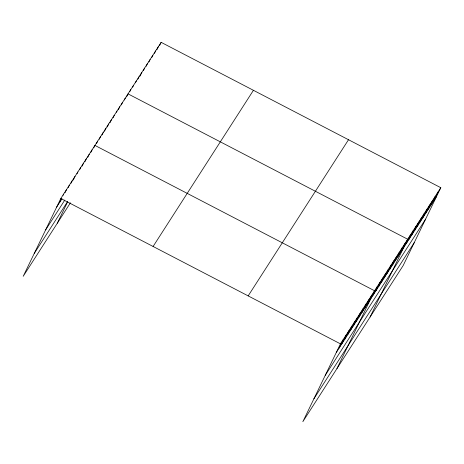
<?xml version="1.0" encoding="UTF-8"?>
<svg xmlns="http://www.w3.org/2000/svg" width="464" height="464" viewBox="0 0 464 464"><rect width="100%" height="100%" fill="white"/><g stroke="black" fill="none" stroke-linecap="round" stroke-linejoin="round"><path stroke-width="0.7" d="M440.8 187.7L340.46 343.865L302.853 421.66L403.193 265.501L440.8 187.7L161.147 42.34L60.807 198.499L23.2 276.3L70.424 202.809M59.496 202.681L61.573 198.377M63.058 195.303L63.655 194.074M65.012 192.722L66.497 189.648M68.15 187.682L69.339 185.229M70.992 183.257L72.181 180.803M73.242 180.067L75.023 176.378M76.978 173.797L77.865 171.953M79.82 169.372L80.713 167.527M82.07 166.176L83.555 163.102M84.912 161.75L86.397 158.676M87.754 157.325L89.239 154.257M90.892 152.285L92.081 149.831M57.316 223.207L67.738 201.637M93.74 147.865L94.923 145.406L374.576 290.766L336.968 368.567M96.495 143.567L97.684 141.108M99.255 139.275L100.444 136.816M102.016 134.978L103.205 132.524M104.475 131.3L105.96 128.226M107.236 127.003L108.721 123.934M109.997 122.711L111.482 119.637M113.054 117.804L114.243 115.345M116.406 112.276L116.998 111.047M118.274 109.829L119.758 106.755M121.33 104.916L122.519 102.463M124.387 100.009L125.28 98.165M126.55 96.941L128.035 93.873L407.688 239.233L370.081 317.034M129.903 91.42L130.796 89.575M132.663 87.128L133.557 85.283M135.424 82.83L136.317 80.985M137.883 79.153L139.072 76.693M140.053 76.084L141.833 72.401M143.405 70.563L144.594 68.104M146.166 66.271L147.355 63.812M148.921 61.973L150.11 59.514M151.682 57.681L152.871 55.222M154.442 53.383L155.631 50.924M156.902 49.706L158.386 46.632M159.662 45.408L161.147 42.34M339.143 348.041L343.302 339.439M341.985 343.615L346.15 335.014M344.833 339.19L348.992 330.588M347.675 334.77L351.834 326.163M350.517 330.345L354.676 321.738M353.359 325.919L357.518 317.312M356.201 321.494L360.36 312.893M359.043 317.069L363.208 308.467M361.891 312.643L366.05 304.042M364.733 308.218L368.892 299.616M367.575 303.798L371.734 295.191M373.178 295.075L377.336 286.474M375.939 290.783L380.097 282.176M378.694 286.485L382.852 277.884M381.454 282.193L385.613 273.592M384.215 277.901L388.374 269.294M386.976 273.603L391.135 265.002M389.731 269.311L393.89 260.704M392.492 265.014L396.65 256.412M395.253 260.722L399.411 252.114M398.013 256.424L402.172 247.822M400.768 252.132L404.927 243.53M406.29 243.542L410.449 234.941M409.045 239.25L413.209 230.643M411.806 234.952L415.964 226.351M414.567 230.66L418.725 222.059M417.327 226.362L421.486 217.761M420.082 222.07L424.247 213.469M422.843 217.778L427.002 209.171M425.604 213.481L429.763 204.879M428.365 209.189L432.523 200.581M431.12 204.891L435.284 196.289M433.881 200.599L438.039 191.997M56.649 207.101L61.979 198.807M45.611 229.941L64.803 200.071M34.237 253.466L67.645 201.475M153.097 246.471L253.431 90.306M248.176 295.893L348.516 139.728M336.301 352.466L436.641 196.301M325.264 375.301L425.604 219.136M313.89 398.825L414.23 242.666M60.807 198.499L340.46 343.865"/></g></svg>
